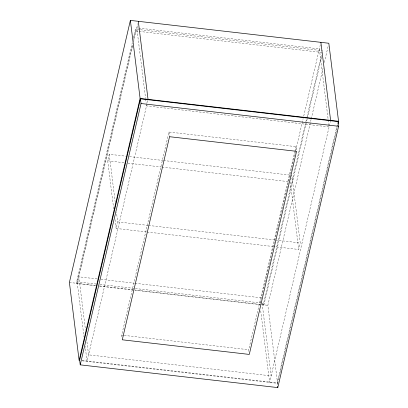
<?xml version="1.0" encoding="UTF-8"?>
<svg xmlns="http://www.w3.org/2000/svg" width="408" height="408" viewBox="0 0 408 408"><rect width="100%" height="100%" fill="white"/><g stroke="black" fill="none" stroke-linecap="round" stroke-linejoin="round"><path stroke-width="0.31" stroke-dasharray="2.04 1.53" d="M95.197 285.692L76.877 283.585L76.648 281.765L132.253 42.825M133.406 37.862L135.43 29.172L139.852 29.682M76.877 283.585L132.626 44.028M133.635 39.683L135.655 30.993L135.43 29.172M132.549 46.094L77.331 283.366L83.997 336.855M133.554 41.759L137.761 23.695M113.694 208.85L107.707 160.818L109.232 154.265L125.659 156.157M146.462 231.933L116.137 228.444L117.662 221.891L116.479 212.41M147.762 100.536L87.057 361.396L85.175 346.295M121.921 336.87L121.701 335.116L168.963 132.024L295.968 146.645L296.407 150.159M248.926 351.492L248.707 349.738L294.673 152.22M294.816 151.603L295.968 146.645M295.509 151.373L259.901 304.388L134.819 289.986M295.657 150.751L303.149 118.539M303.731 116.061L320.331 44.722M290.695 180.055L291.802 175.292L300.232 242.913L298.707 249.466L274.069 246.631M99.618 286.202L263.859 305.113L263.629 303.292L306.52 118.973M307.102 116.489L321.688 53.805M263.859 305.113L307.183 118.932M307.326 118.31L321.769 56.248M82.171 360.835L277.567 383.331L267.842 305.306L311.09 119.452M311.233 118.83L323.345 66.795M324.355 62.455L328.389 45.11M330.613 120.365L269.627 382.418L260.61 310.055M277.43 384.673L277.21 382.918L336.722 127.179M336.865 126.556L337.299 124.695M277.567 383.331L337.681 124.996M138.052 28.009L136.787 27.866L145.574 98.343M138.684 28.086L319.357 48.889L328.144 119.366M140.485 29.753L322.407 50.704M135.655 30.993L322.636 52.525M129.448 156.596L162.93 160.451M163.562 160.523L289.91 175.073M107.707 160.818L124.134 162.71M127.923 163.144L161.405 166.999M162.037 167.076L288.385 181.621M117.662 221.891L147.987 225.384M148.619 225.456L274.966 240.006M275.594 240.077L300.232 242.913M147.094 232.009L273.442 246.554M97.175 278.924L78.856 276.818L85.445 329.674M100.965 279.363L134.446 283.218M135.079 283.29L261.426 297.84L261.584 299.1M76.648 281.765L96.232 284.019M100.021 284.452L134.762 288.456M135.395 288.527L261.732 303.078M262.364 303.149L263.629 303.292M69.396 282.453L95.651 285.478M99.445 285.911L134.186 289.915M261.732 304.603L267.842 305.306M121.701 335.116L123.599 335.33M124.231 335.407L248.707 349.738M82.181 360.458L277.21 382.918M328.221 119.993L329.088 126.919L146.518 105.896L146.278 104.004M290.277 181.841L298.707 249.466M262.135 303.501L271.152 375.87L88.582 354.843L86.7 339.742M168.963 132.024L169.473 136.119M145.651 98.971L146.202 103.377M109.232 154.265L115.219 202.302M115.036 219.596L116.137 228.444"/><path stroke-width="0.61" d="M130.376 20.4L69.396 282.453L79.121 360.483L140.102 98.43L130.376 20.4L328.822 43.253L338.548 121.278L337.972 123.757M140.459 98.843L79.647 360.167L80.228 364.849L277.792 387.6L338.604 126.276L338.023 121.594L140.459 98.843L141.041 103.525L80.228 364.849M140.102 98.43L338.548 121.278M141.041 103.525L338.604 126.276M320.882 42.335L330.613 120.365M277.649 386.432L277.792 387.6M138.312 21.313L148.038 99.343M169.544 136.706L122.283 339.798L249.288 354.419L296.55 151.327L169.544 136.706"/></g></svg>
